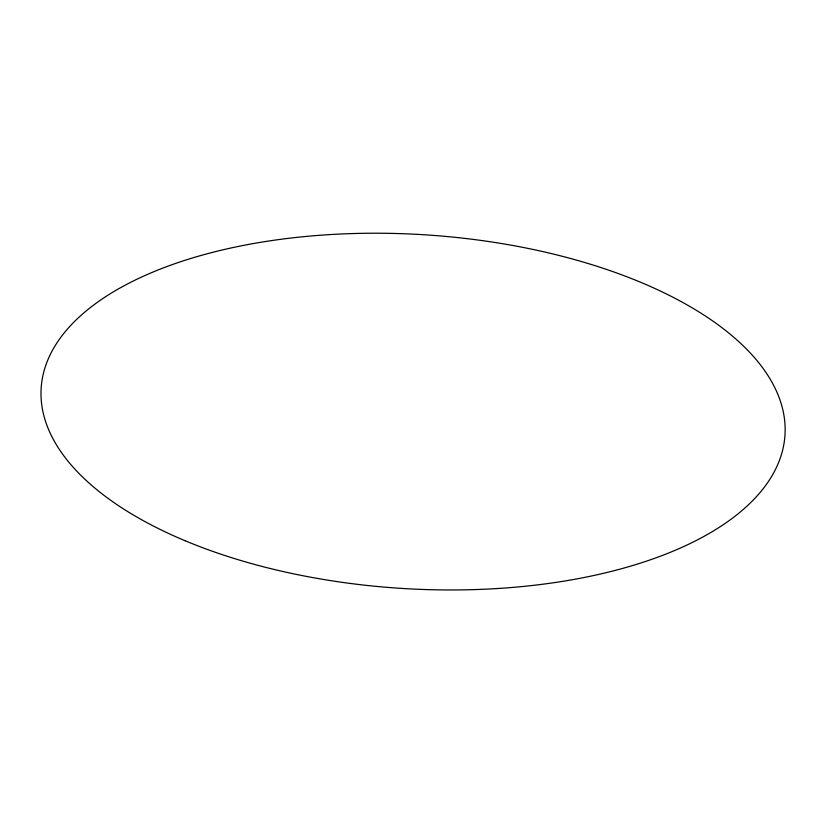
<?xml version="1.0" encoding="UTF-8"?>
<svg xmlns="http://www.w3.org/2000/svg" width="823" height="823" viewBox="0 0 823 823"><rect width="100%" height="100%" fill="white"/><g stroke="black" fill="none" stroke-linecap="round" stroke-linejoin="round"><path stroke-width="1.23" d="M185.031 540.711A372.634 177.171 3.6 0 0 781.706 453.607A372.634 177.171 3.6 0 0 272.495 240.46A372.634 177.171 3.6 0 0 185.031 540.711"/></g></svg>
